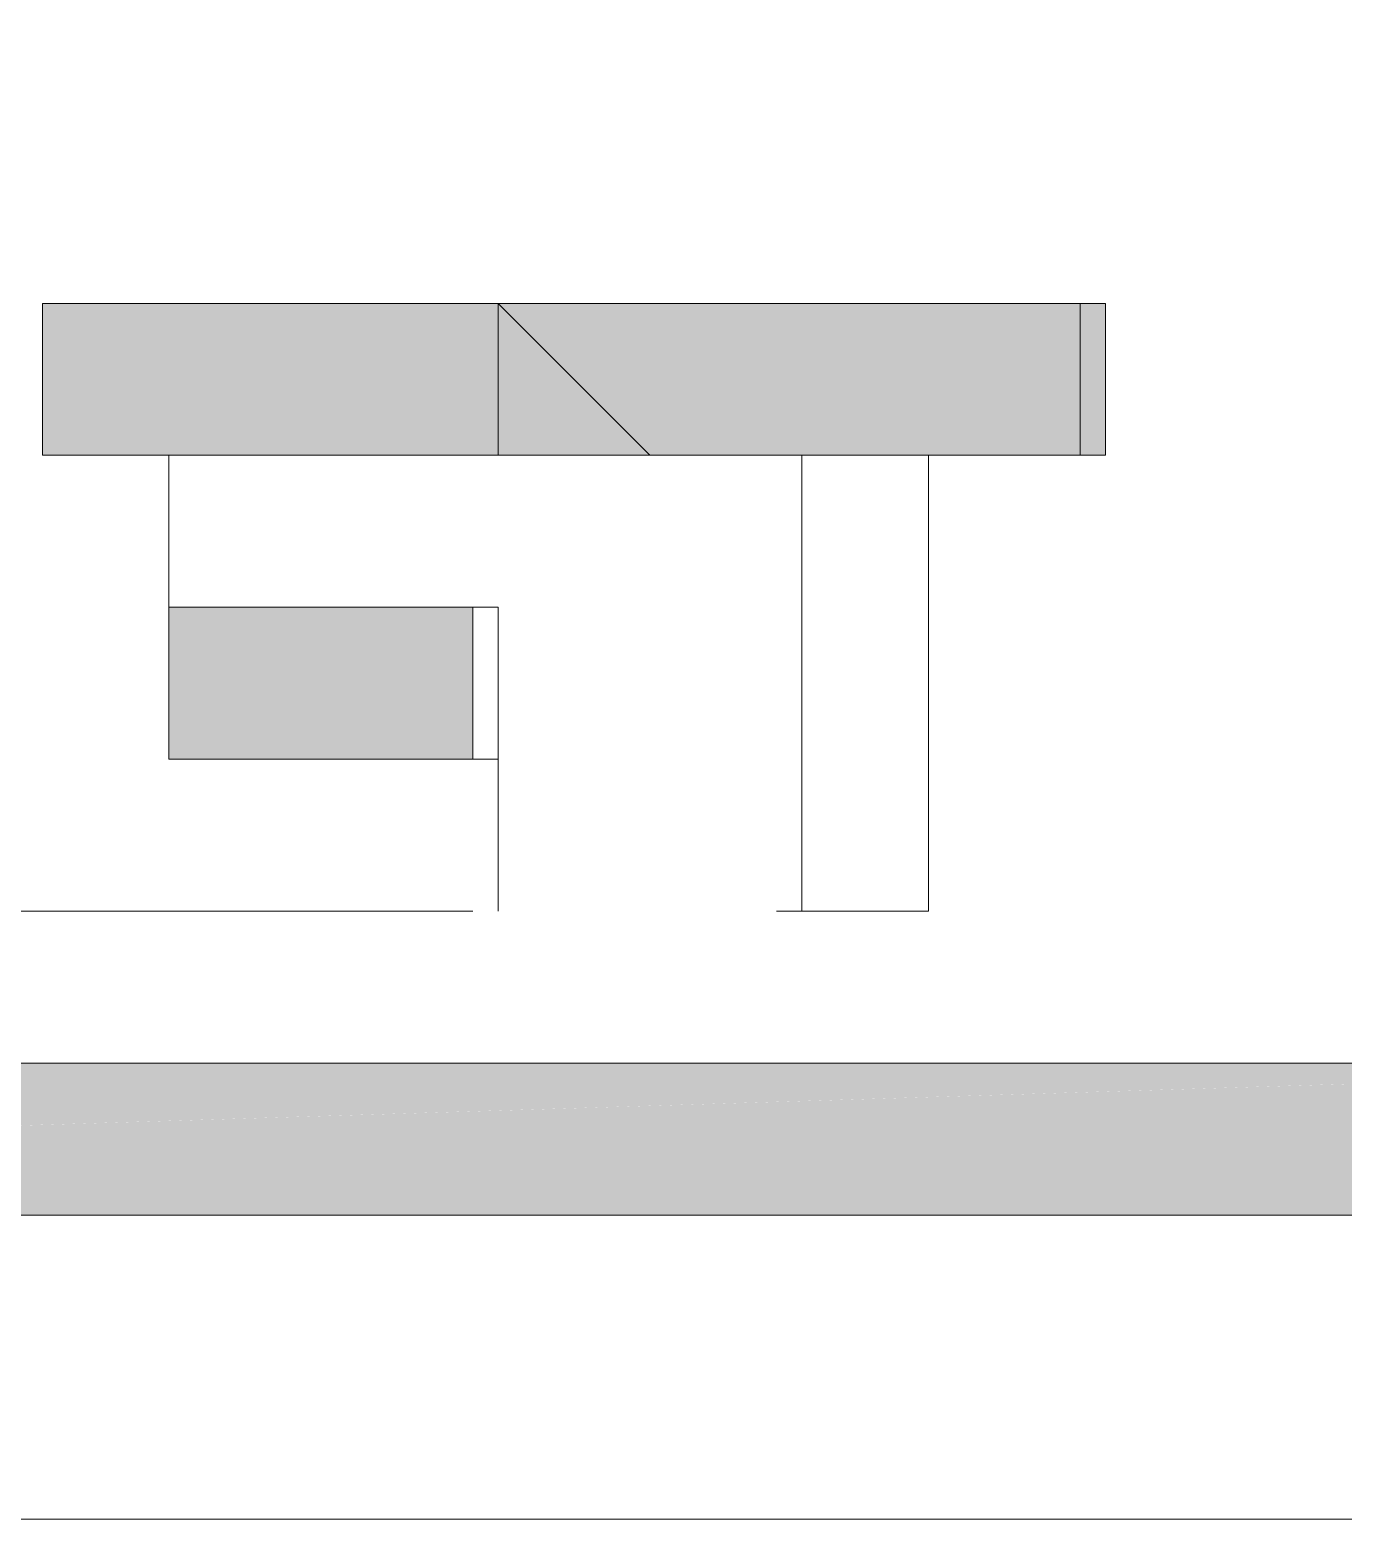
# Model space of a CAD drawing. Header units: millimetres. Extents: x 41 to 1635, y 11 to 1528.
# Drawn here: x 1481.04 to 1484.667, y 1283.804 to 1287.915 of the extents above; entities that cross this region are included whole.
import ezdxf

# ---------------------------------------------------------------- set-up
doc = ezdxf.new("R2010")
doc.units = ezdxf.units.MM
doc.header["$LTSCALE"] = 8
for name, color, linetype in [('1', 7, 'CONTINUOUS'), ('PDF2_Geometry', 7, 'CONTINUOUS'), ('PDF2_Solid Fills', 7, 'CONTINUOUS')]:
    doc.layers.add(name, color=color, linetype=linetype)

# ---------------------------------------------------------------- blocks, each defined once
blk = doc.blocks.new('Sinee')
at = {"layer": 'PDF2_Geometry', "lineweight": 5}
for points in [[(242.4409, -242.8709), (241.1828, -244.1289), (229.0225, -244.1289), (227.7644, -242.8709), (227.7644, -237), (229.0225, -235.7427), (241.1828, -235.7427), (242.4409, -237)], [(236.1514, -241.1928), (237.4094, -241.1928), (237.4094, -240.7735), (236.1514, -240.7735)], [(237.8287, -241.1928), (237.4094, -240.7735), (237.8287, -241.1928)], [(237.4095, -241.1928), (237.4095, -240.7735)], [(237.4095, -241.1928), (237.8287, -241.1928), (237.4095, -240.7735)], [(237.4095, -240.7735), (237.8287, -241.1928), (239.0868, -241.1928), (239.0868, -240.7735)], [(239.0168, -240.7735), (239.0168, -241.1928)], [(236.5008, -241.1928), (237.3395, -241.1928)], [(236.5008, -241.1928), (237.3395, -241.1928)], [(236.5008, -241.6121), (236.5008, -241.1929)], [(236.5008, -241.6121), (236.5008, -241.1929)], [(238.248, -241.1928), (237.4093, -241.1928)], [(238.248, -241.1928), (237.4093, -241.1928), (237.8287, -241.1928)], [(237.4095, -241.1928), (237.4095, -241.1928)], [(238.248, -242.4508), (238.248, -241.1927)], [(238.248, -242.4508), (238.248, -241.1927)], [(238.5975, -241.1928), (238.5975, -242.4508)], [(238.5975, -241.1928), (238.5975, -242.4508)], [(239.0168, -241.1928), (238.5976, -241.1928)], [(239.0168, -241.1928), (238.5976, -241.1928)], [(239.0168, -241.1928), (239.0168, -241.1928)], [(237.3395, -241.6121), (236.5008, -241.6121), (236.5008, -242.0316), (237.3395, -242.0316)], [(236.5008, -242.0315), (236.5008, -241.6122)], [(236.5008, -242.0315), (236.5008, -241.6122), (236.5008, -242.0315)], [(237.4095, -241.6121), (236.5708, -241.6121)], [(237.4095, -241.6121), (236.5708, -241.6121)], [(237.4095, -241.6121), (237.4095, -242.0314), (237.4095, -241.6121)], [(237.4095, -242.0315), (237.4095, -241.6122)], [(237.4095, -242.0315), (236.5708, -242.0315)], [(237.4095, -242.0315), (236.5708, -242.0315)], [(237.4095, -242.4508), (237.4095, -242.0315)], [(237.4095, -242.4508), (237.4095, -242.0315)], [(236.0814, -242.4508), (237.3395, -242.4508)], [(236.0814, -242.4508), (237.3395, -242.4508)], [(238.5975, -242.4508), (238.1782, -242.4508)], [(238.5975, -242.4508), (238.1782, -242.4508)], [(242.0221, -243.2896), (241.6029, -242.8703), (228.6037, -242.8703), (228.1837, -243.2896)]]:
    blk.add_lwpolyline(points, close=True, dxfattribs=at)
for points in [[(237.4095, -241.1928), (237.4095, -240.7735), (237.4095, -241.1928)], [(239.0168, -240.7735), (239.0168, -241.1928), (239.0168, -240.7735)], [(236.5008, -241.1928), (237.3395, -241.1928), (236.5008, -241.1928)], [(236.5008, -241.6121), (236.5008, -241.1929), (236.5008, -241.6121)], [(238.248, -241.1928), (237.4093, -241.1928), (238.248, -241.1928)], [(238.248, -242.4508), (238.248, -241.1927), (238.248, -242.4508)], [(238.5975, -241.1928), (238.5975, -242.4508), (238.5975, -241.1928)], [(239.0168, -241.1928), (238.5976, -241.1928), (239.0168, -241.1928)], [(236.5008, -242.0315), (236.5008, -241.6122), (236.5008, -242.0315)], [(237.4095, -241.6121), (236.5708, -241.6121), (237.4095, -241.6121)], [(237.4095, -241.6121), (237.4095, -242.0314), (237.4095, -241.6121)], [(237.4095, -242.0315), (236.5708, -242.0315), (237.4095, -242.0315)], [(237.4095, -242.4508), (237.4095, -242.0315), (237.4095, -242.4508)], [(236.0814, -242.4508), (237.3395, -242.4508), (236.0814, -242.4508)], [(238.5975, -242.4508), (238.1782, -242.4508), (238.5975, -242.4508)]]:
    blk.add_lwpolyline(points, dxfattribs=at)
at = {"layer": 'PDF2_Solid Fills', "lineweight": 5, "transparency": 33554559}
for points in [[(237.4095, -241.1928), (237.4095, -240.7735), (236.1514, -241.1928)], [(237.4095, -240.7735), (236.1514, -241.1928), (236.1514, -240.7735)], [(237.4095, -241.1928), (237.8287, -241.1928), (237.4095, -240.7735)], [(237.4095, -240.7735), (237.8287, -241.1928), (239.0868, -240.7735)], [(237.8287, -241.1928), (239.0867, -240.7735), (239.0867, -241.1928)], [(236.5008, -241.6121), (236.5008, -242.0314), (237.3395, -241.6121)], [(236.5008, -242.0315), (237.3395, -241.6122), (237.3395, -242.0315)], [(242.0221, -243.2896), (241.6029, -242.8703), (228.1837, -243.2896)], [(241.6028, -242.8701), (228.1844, -243.2894), (228.6037, -242.8701)]]:
    blk.add_solid(points, dxfattribs=at)

msp = doc.modelspace()

# ---------------------------------------------------------------- block references
at = {"layer": '1'}
msp.add_blockref('Sinee', (1244.9239, 1527.9332), dxfattribs=at)

doc.saveas('drawing.dxf')
